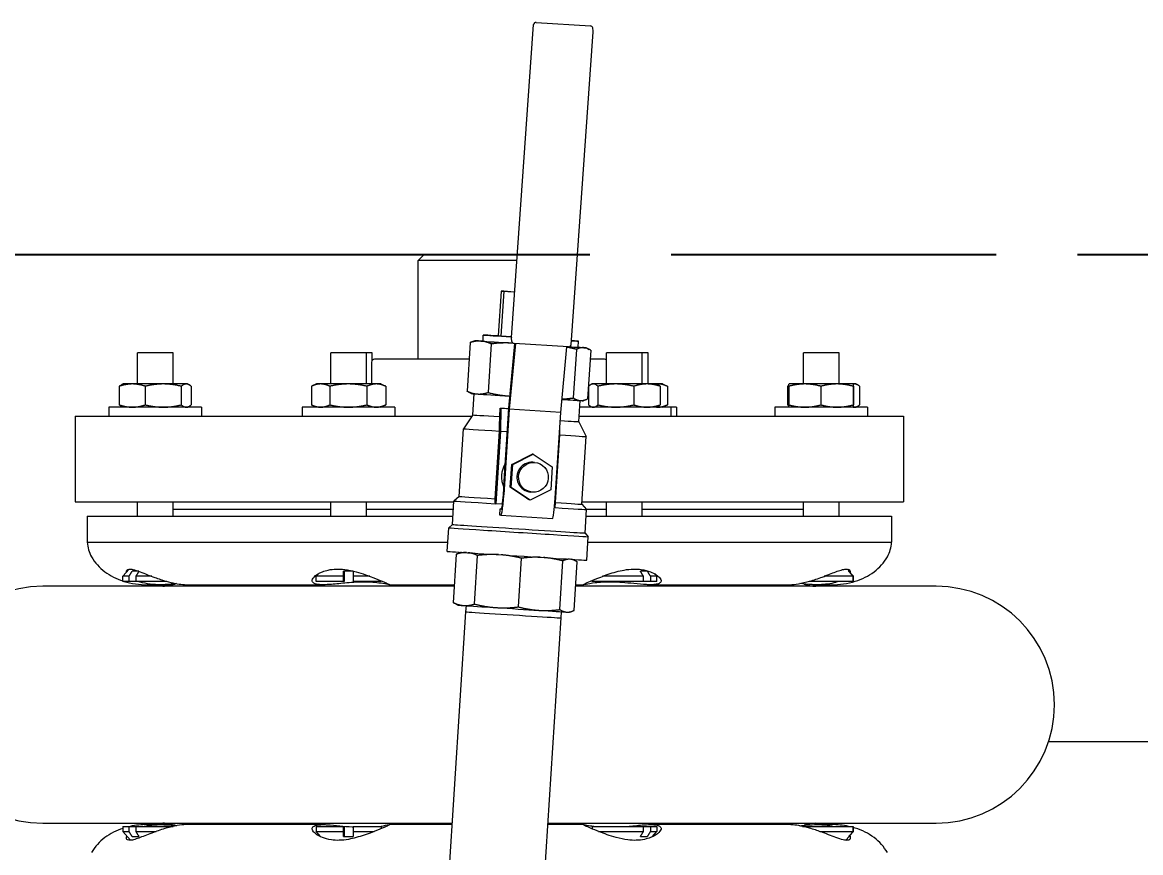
# Model space of a CAD drawing. Header units: inches. Extents: x 19 to 503, y 7 to 322.
# Drawn here: x 92.23 to 102.02, y 145.73 to 153 of the extents above; entities that cross this region are included whole.
import ezdxf

# ---------------------------------------------------------------- set-up
doc = ezdxf.new("R2010")
doc.units = ezdxf.units.IN
doc.header["$LTSCALE"] = 15
doc.header["$MEASUREMENT"] = 0
doc.linetypes.add('DASHED_SPACE', pattern=[0.2067, 0.1654, -0.0413])
for name, color, linetype, lineweight in [('Dimension (ANSI)', 7, 'Continuous', 25), ('Sketch Geometry (ANSI)', 7, 'Continuous', 25), ('Visible (ANSI)', 7, 'Continuous', 50)]:
    doc.layers.add(name, color=color, linetype=linetype, lineweight=lineweight)
doc.styles.add('MEMCOR Medium', font='arial.ttf')
doc.dimstyles.new('Default (ANSI)', dxfattribs={"dimscale": 15, "dimtxt": 0.15, "dimasz": 0.098425, "dimexe": 0.125, "dimexo": 0.0625, "dimgap": 0.031496, "dimtad": 0, "dimtih": 1, "dimtoh": 1, "dimdec": 4, "dimrnd": 1e-08, "dimzin": 3, "dimdsep": 46, "dimlunit": 5, "dimtxsty": 'MEMCOR Medium', "dimcen": 0.09, "dimdle": 0.393701, "dimclrd": 256, "dimclre": 256, "dimclrt": 256, "dimadec": 0, "dimazin": 1, "dimtfac": 0.8, "dimtofl": 0, "dimtmove": 0, "dimatfit": 3, "dimfxl": 1, "dimfrac": 1, "dimtolj": 1, "dimtzin": 4, "dimlwd": -1, "dimlwe": -1, "dimarcsym": 0})

# ---------------------------------------------------------------- blocks, each defined once
blk = doc.blocks.new('*D21')
at = {"layer": 'Defpoints', "color": 0, "transparency": 16777216}
for p in [(31.9058, 150.9654), (95.743, 150.9654), (76.0116, 46.1934)]:
    blk.add_point(p, dxfattribs=at)
at = {"layer": 'Dimension (ANSI)', "transparency": 16777216}
for p, q in [((94.8055, 150.9654), (30.0308, 150.9654)), ((31.9058, 149.489), (31.9058, 114.5285)), ((31.9058, 47.6698), (31.9058, 106.0772)), ((75.0741, 46.1934), (30.0308, 46.1934))]:
    blk.add_line(p, q, dxfattribs=at)
for points in [[(31.6597, 149.489), (32.1518, 149.489), (31.9058, 150.9654)], [(31.6597, 47.6698), (32.1518, 47.6698), (31.9058, 46.1934)]]:
    blk.add_solid(points, dxfattribs=at)
at = {"layer": 'Dimension (ANSI)', "transparency": 16777216, "char_height": 2.25, "attachment_point": 5, "style": 'MEMCOR Medium'}
for s, insert in [('\\A1; 104{\\H0.8x;\\S3#4;} in', (31.9058, 112.6141)), ('\\A1;[2661.2 mm]', (31.9058, 108.3884))]:
    blk.add_mtext(s, dxfattribs=dict(at, insert=insert))

msp = doc.modelspace()

# ---------------------------------------------------------------- linework, layer by layer
at = {"layer": 'Sketch Geometry (ANSI)', "linetype": 'DASHED_SPACE', "ltscale": 1.147418}
msp.add_line((129.214815, 150.965384), (33.160415, 150.965384), dxfattribs=at)
at = {"layer": 'Visible (ANSI)', "linetype": 'Continuous', "lineweight": 18}
for p, q in [((96.510175, 150.240668), (96.704549, 152.980228)), ((96.726709, 152.999588), (97.202741, 152.969139)), ((97.032411, 150.177063), (97.226784, 152.916623)), ((97.226604, 152.92121), (97.222056, 152.951411)), ((95.743048, 150.965384), (95.693048, 150.915384)), ((95.743048, 150.965384), (96.561594, 150.965384)), ((96.558047, 150.915384), (95.693048, 150.915384)), ((95.693048, 150.050385), (95.693048, 150.915384)), ((96.41992, 150.64656), (96.394772, 150.253663)), ((96.443642, 150.644734), (96.418494, 150.251837)), ((96.41992, 150.64656), (96.538436, 150.638977)), ((96.443642, 150.644734), (96.41992, 150.64656)), ((96.538414, 150.63867), (96.443642, 150.644734)), ((96.261839, 150.207804), (96.263608, 150.261912)), ((96.149109, 150.196132), (96.121875, 149.770654)), ((96.188949, 150.21247), (96.163329, 150.202462)), ((96.3332, 150.184146), (96.305966, 149.758669)), ((96.418494, 150.251837), (96.394772, 150.253663)), ((96.51055, 150.245947), (96.418494, 150.251837)), ((96.488618, 149.622605), (96.541136, 150.18771)), ((96.545693, 150.187418), (96.492286, 149.612742)), ((96.514904, 150.20588), (96.510356, 150.236081)), ((97.01025, 150.157703), (96.534218, 150.188152)), ((97.094057, 150.154535), (97.099201, 150.208427)), ((93.549033, 150.105384), (93.236533, 150.105384)), ((93.236533, 149.833385), (93.236533, 150.105384)), ((93.549033, 149.833385), (93.549033, 150.105384)), ((95.241541, 150.105384), (94.929041, 150.105384)), ((94.929041, 149.833385), (94.929041, 150.105384)), ((95.292414, 150.105384), (95.241541, 150.105384)), ((95.241541, 149.833385), (95.241541, 150.105384)), ((95.292414, 150.041173), (95.292414, 150.105384)), ((96.942353, 149.583954), (96.99576, 150.15863)), ((97.079391, 150.136417), (97.052157, 149.71094)), ((97.166947, 150.14987), (97.191469, 150.136466)), ((97.204382, 150.128632), (97.177148, 149.703155)), ((97.656182, 150.105384), (97.343682, 150.105384)), ((97.343682, 149.833385), (97.343682, 150.105384)), ((97.707055, 150.105384), (97.656182, 150.105384)), ((97.656182, 149.833385), (97.656182, 150.105384)), ((97.707055, 149.833385), (97.707055, 150.105384)), ((99.378491, 150.105384), (99.065991, 150.105384)), ((99.065991, 149.833385), (99.065991, 150.105384)), ((99.378491, 149.833385), (99.378491, 150.105384)), ((95.286798, 150.025385), (95.286798, 149.833385)), ((96.13978, 150.050385), (95.311798, 150.050385)), ((97.324298, 150.050385), (97.199374, 150.050385)), ((93.078088, 149.813078), (93.078088, 149.650692)), ((93.111283, 149.833385), (93.100659, 149.828431)), ((93.192003, 149.833385), (93.111283, 149.833385)), ((93.463265, 149.833385), (93.192003, 149.833385)), ((93.305918, 149.813078), (93.305918, 149.650692)), ((93.664045, 149.833385), (93.463265, 149.833385)), ((93.620612, 149.813078), (93.620612, 149.650692)), ((93.674283, 149.833385), (93.664045, 149.833385)), ((93.674283, 149.833385), (93.684908, 149.828431)), ((93.707478, 149.813078), (93.707478, 149.650692)), ((94.760256, 149.813078), (94.760256, 149.650692)), ((94.803791, 149.833385), (94.76186, 149.813832)), ((94.840286, 149.833385), (94.803791, 149.833385)), ((95.082835, 149.833385), (94.840286, 149.833385)), ((94.920317, 149.813078), (94.920317, 149.650692)), ((95.32784, 149.833385), (95.082835, 149.833385)), ((95.245353, 149.813078), (95.245353, 149.650692)), ((95.366791, 149.833385), (95.32784, 149.833385)), ((95.366791, 149.833385), (95.408722, 149.813832)), ((95.410327, 149.813078), (95.410327, 149.650692)), ((97.186706, 149.813078), (97.186706, 149.650692)), ((97.218432, 149.833385), (97.209171, 149.829066)), ((97.227398, 149.833385), (97.218432, 149.833385)), ((97.424704, 149.833385), (97.227398, 149.833385)), ((97.268091, 149.813078), (97.268091, 149.650692)), ((97.697238, 149.833385), (97.424704, 149.833385)), ((97.581318, 149.813078), (97.581318, 149.650692)), ((97.781432, 149.833385), (97.697238, 149.833385)), ((97.793354, 149.833385), (97.781432, 149.833385)), ((97.781432, 149.833385), (97.790693, 149.829066)), ((97.832305, 149.833385), (97.793354, 149.833385)), ((97.813158, 149.813078), (97.813158, 149.650692)), ((97.832305, 149.833385), (97.874236, 149.813832)), ((97.875841, 149.813078), (97.875841, 149.650692)), ((98.928619, 149.813078), (98.928619, 149.650692)), ((98.939333, 149.813078), (98.939333, 149.650692)), ((98.940741, 149.833385), (98.94073, 149.83338)), ((99.079369, 149.833385), (98.940741, 149.833385)), ((99.360858, 149.833385), (99.079369, 149.833385)), ((99.219404, 149.813078), (99.219404, 149.650692)), ((99.50373, 149.833385), (99.360858, 149.833385)), ((99.502312, 149.813078), (99.502312, 149.650692)), ((99.503741, 149.833385), (99.50373, 149.833385)), ((99.514575, 149.833385), (99.503741, 149.833385)), ((99.503741, 149.833385), (99.503752, 149.83338)), ((99.505149, 149.813078), (99.505149, 149.650692)), ((99.524813, 149.833385), (99.514575, 149.833385)), ((99.524813, 149.833385), (99.535438, 149.828431)), ((99.558008, 149.813078), (99.558008, 149.650692)), ((96.15931, 149.749417), (96.134789, 149.762821)), ((96.171904, 149.562631), (96.183754, 149.747767)), ((97.101003, 149.503161), (97.112853, 149.688297)), ((97.137308, 149.686817), (97.162928, 149.696825)), ((93.798783, 149.630385), (92.986783, 149.630385)), ((92.986783, 149.630385), (92.986783, 149.550385)), ((93.111283, 149.630385), (93.100659, 149.635339)), ((93.674283, 149.630385), (93.684908, 149.635339)), ((93.798783, 149.630385), (93.798783, 149.550385)), ((95.491291, 149.630385), (94.679291, 149.630385)), ((94.679291, 149.630385), (94.679291, 149.550385)), ((94.803791, 149.630385), (94.76186, 149.649938)), ((95.366791, 149.630385), (95.408722, 149.649938)), ((95.491291, 149.630385), (95.491291, 149.550385)), ((96.408082, 149.547287), (96.41291, 149.622721)), ((96.41291, 149.622721), (96.419171, 149.622276)), ((96.419171, 149.622276), (96.415465, 149.420468)), ((96.419171, 149.622276), (96.488313, 149.617853)), ((96.492286, 149.612742), (96.444255, 148.862356)), ((96.450866, 149.032812), (96.488618, 149.622605)), ((96.942353, 149.583954), (96.492286, 149.612742)), ((96.894322, 148.833568), (96.942353, 149.583954)), ((97.905932, 149.630385), (97.109146, 149.630385)), ((97.218432, 149.630385), (97.209171, 149.634703)), ((97.781432, 149.630385), (97.790693, 149.634703)), ((97.832305, 149.630385), (97.874236, 149.649938)), ((97.956805, 149.630385), (97.905932, 149.630385)), ((97.905932, 149.630385), (97.905932, 149.550385)), ((97.956805, 149.630385), (97.956805, 149.550385)), ((99.628241, 149.630385), (98.816241, 149.630385)), ((98.816241, 149.630385), (98.816241, 149.550385)), ((98.940741, 149.630385), (98.94073, 149.63039)), ((99.503741, 149.630385), (99.503752, 149.63039)), ((99.524813, 149.630385), (99.535438, 149.635339)), ((99.628241, 149.630385), (99.628241, 149.550385)), ((92.693048, 149.550385), (96.163748, 149.550385)), ((92.693048, 149.550385), (92.693048, 148.800385)), ((96.171904, 149.562631), (96.091271, 149.441555)), ((97.101003, 149.503161), (97.165541, 149.372793)), ((97.104025, 149.550385), (99.943048, 149.550385)), ((99.943048, 149.550385), (99.943048, 148.800385)), ((96.053346, 148.849057), (96.091271, 149.441555)), ((96.36882, 148.828591), (96.406745, 149.421088)), ((96.415465, 149.420468), (96.374753, 148.784419)), ((96.415465, 149.420468), (96.475434, 149.416633)), ((96.89233, 148.751313), (96.933042, 149.387362)), ((96.929782, 149.387571), (96.933042, 149.387362)), ((96.933042, 149.387362), (96.934359, 149.459068)), ((97.127617, 148.780295), (97.165541, 149.372793)), ((96.513494, 149.12944), (96.693014, 149.218621)), ((96.522054, 149.128831), (96.701574, 149.218013)), ((96.701574, 149.218013), (96.693014, 149.218621)), ((96.701574, 149.218013), (96.868259, 149.106687)), ((96.50066, 148.928932), (96.513494, 149.12944)), ((96.50922, 148.928324), (96.522054, 149.128831)), ((96.522054, 149.128831), (96.513494, 149.12944)), ((96.712972, 149.146612), (96.697992, 149.147677)), ((96.868259, 149.106687), (96.855425, 148.906179)), ((96.439975, 148.86266), (96.450866, 149.032812)), ((96.50922, 148.928324), (96.50066, 148.928932)), ((96.616875, 148.851314), (96.50066, 148.928932)), ((96.675906, 148.816998), (96.50922, 148.928324)), ((96.855425, 148.906179), (96.675906, 148.816998)), ((92.693048, 148.800385), (96.006501, 148.800385)), ((93.236533, 148.675384), (93.236533, 148.800385)), ((93.549033, 148.675384), (93.549033, 148.800385)), ((94.929041, 148.675384), (94.929041, 148.800385)), ((95.241541, 148.675384), (95.241541, 148.800385)), ((95.993834, 148.602492), (96.007007, 148.808293)), ((96.053346, 148.849057), (96.007007, 148.808294)), ((96.675906, 148.816998), (96.667141, 148.817621)), ((96.694468, 148.886269), (96.679488, 148.887334)), ((97.128902, 148.800385), (99.943048, 148.800385)), ((97.343682, 148.675384), (97.343682, 148.800385)), ((97.656182, 148.675384), (97.656182, 148.800385)), ((99.065991, 148.675384), (99.065991, 148.800385)), ((99.378491, 148.675384), (99.378491, 148.800385)), ((93.549033, 148.736206), (94.929041, 148.736206)), ((95.241541, 148.736206), (96.002393, 148.736206)), ((96.374753, 148.784419), (96.369916, 148.784763)), ((96.432287, 148.780739), (96.374753, 148.784419)), ((96.408228, 148.685147), (96.411698, 148.739358)), ((96.411698, 148.739358), (96.422141, 148.738615)), ((96.422491, 148.738667), (96.411698, 148.739358)), ((96.89233, 148.751313), (96.887497, 148.751622)), ((97.127617, 148.780295), (97.16838, 148.733956)), ((97.155207, 148.528155), (97.16838, 148.733956)), ((97.166402, 148.736206), (97.343682, 148.736206)), ((97.656182, 148.736206), (99.065991, 148.736206)), ((92.798048, 148.675384), (95.9985, 148.675384)), ((92.798048, 148.675384), (92.798048, 148.447187)), ((95.993834, 148.602493), (95.961316, 148.573886)), ((96.418671, 148.684405), (96.408228, 148.685147)), ((96.418679, 148.684404), (96.868746, 148.655616)), ((97.164631, 148.675384), (99.838048, 148.675384)), ((99.838048, 148.675384), (99.838048, 148.447187)), ((95.948143, 148.368085), (95.961315, 148.573886)), ((97.155207, 148.528155), (97.183814, 148.495637)), ((92.798048, 148.447187), (95.953206, 148.447187)), ((97.170641, 148.289835), (97.183814, 148.495636)), ((97.180713, 148.447187), (99.838048, 148.447187)), ((96.003318, 147.918445), (96.030552, 148.343922)), ((96.069941, 148.360084), (96.044773, 148.350252)), ((96.187409, 147.90646), (96.214643, 148.331937)), ((96.572745, 147.881725), (96.599979, 148.307203)), ((93.163995, 148.212939), (93.108783, 148.149425)), ((96.9336, 147.85873), (96.960834, 148.284208)), ((97.048816, 148.297428), (97.072912, 148.284256)), ((97.058592, 147.850946), (97.085826, 148.276423)), ((99.451138, 148.212814), (99.468028, 148.193384)), ((93.163009, 148.149425), (93.108783, 148.149425)), ((93.108783, 148.105384), (93.108783, 148.149425)), ((93.163009, 148.105384), (93.163009, 148.149425)), ((93.247888, 148.193384), (93.190616, 148.193384)), ((93.221886, 148.149425), (93.221886, 148.105384)), ((93.361617, 148.149425), (93.221886, 148.149425)), ((94.820762, 148.171823), (94.801291, 148.149425)), ((95.040842, 148.149425), (94.801291, 148.149425)), ((94.801291, 148.105384), (94.801291, 148.149425)), ((95.040842, 148.105384), (95.040842, 148.149425)), ((95.125177, 148.193384), (95.04118, 148.193384)), ((95.045744, 148.149425), (95.045744, 148.105384)), ((95.124839, 148.149425), (95.124839, 148.105384)), ((95.272102, 148.149425), (95.124839, 148.149425)), ((95.369291, 148.105384), (95.369291, 148.110784)), ((97.215932, 148.105384), (97.215932, 148.112003)), ((97.666845, 148.149425), (97.309121, 148.149425)), ((97.699629, 148.193384), (97.639716, 148.193384)), ((97.666845, 148.105384), (97.666845, 148.149425)), ((97.726758, 148.149425), (97.726758, 148.105384)), ((97.783932, 148.149425), (97.726758, 148.149425)), ((97.765959, 148.170101), (97.783932, 148.149425)), ((97.783932, 148.105384), (97.783932, 148.149425)), ((99.502741, 148.149425), (99.248247, 148.149425)), ((99.468028, 148.193384), (99.464037, 148.193384)), ((99.502741, 148.105384), (99.502741, 148.149425)), ((99.503474, 148.149425), (99.503474, 148.105384)), ((96.012508, 148.062017), (92.408048, 148.062017)), ((93.163009, 148.105384), (93.108783, 148.105384)), ((93.221886, 148.105384), (93.163009, 148.105384)), ((93.492977, 148.105384), (93.221886, 148.105384)), ((93.322848, 148.075384), (93.43825, 148.075384)), ((93.43825, 148.075384), (93.453059, 148.075384)), ((93.674514, 148.075384), (94.863954, 148.075384)), ((95.040842, 148.105384), (94.801291, 148.105384)), ((95.045744, 148.105384), (95.040842, 148.105384)), ((95.369291, 148.105384), (95.124839, 148.105384)), ((95.444516, 148.075384), (96.013364, 148.075384)), ((100.228048, 148.062017), (97.072102, 148.062017)), ((97.072958, 148.075384), (97.141446, 148.075384)), ((97.666845, 148.105384), (97.215932, 148.105384)), ((97.726758, 148.105384), (97.666845, 148.105384)), ((97.726221, 148.075384), (98.936604, 148.075384)), ((97.783932, 148.105384), (97.726758, 148.105384)), ((99.502741, 148.105384), (99.116478, 148.105384)), ((99.183038, 148.075384), (99.313248, 148.075384)), ((99.503474, 148.105384), (99.502741, 148.105384)), ((96.040754, 147.897208), (96.016232, 147.910612)), ((96.1085, 147.838651), (95.923205, 144.943788)), ((96.11363, 147.892399), (96.1085, 147.838651)), ((96.945857, 147.83913), (96.944093, 147.785166)), ((97.018751, 147.834608), (97.044371, 147.844616)), ((96.944093, 147.785166), (96.758798, 144.890303)), ((102.438032, 146.700384), (101.212417, 146.700384)), ((92.408048, 145.988752), (95.990091, 145.988752)), ((93.108783, 145.959524), (93.163009, 145.959524)), ((93.108783, 145.959524), (93.108783, 145.915484)), ((93.163009, 145.959524), (93.221886, 145.959524)), ((93.163009, 145.915484), (93.163009, 145.959524)), ((93.221886, 145.959524), (93.221886, 145.915484)), ((93.221886, 145.959524), (93.550006, 145.959524)), ((93.43825, 145.975384), (93.322848, 145.975384)), ((93.453059, 145.975384), (93.43825, 145.975384)), ((94.863954, 145.975384), (93.674514, 145.975384)), ((94.801291, 145.959524), (95.040842, 145.959524)), ((94.801291, 145.959524), (94.801291, 145.915484)), ((95.040842, 145.959524), (95.045744, 145.959524)), ((95.040842, 145.915484), (95.040842, 145.959524)), ((95.045744, 145.959524), (95.045744, 145.915484)), ((95.124839, 145.959524), (95.124839, 145.915484)), ((95.124839, 145.959524), (95.369291, 145.959524)), ((95.369291, 145.959524), (95.369291, 145.939984)), ((95.989235, 145.975384), (95.444516, 145.975384)), ((97.141446, 145.975384), (96.828252, 145.975384)), ((96.829108, 145.988752), (100.228048, 145.988752)), ((97.215932, 145.959524), (97.666845, 145.959524)), ((97.215932, 145.959524), (97.215932, 145.938766)), ((97.666845, 145.915484), (97.666845, 145.959524)), ((97.666845, 145.959524), (97.726758, 145.959524)), ((98.936604, 145.975384), (97.726221, 145.975384)), ((97.726758, 145.959524), (97.726758, 145.915484)), ((97.726758, 145.959524), (97.783932, 145.959524)), ((97.783932, 145.959524), (97.783932, 145.915484)), ((99.059632, 145.959524), (99.502741, 145.959524)), ((99.313248, 145.975384), (99.183038, 145.975384)), ((99.502741, 145.915484), (99.502741, 145.959524)), ((99.502741, 145.959524), (99.503474, 145.959524)), ((99.503474, 145.959524), (99.503474, 145.915484)), ((93.108783, 145.915484), (93.163009, 145.915484)), ((93.17614, 145.837999), (93.108783, 145.915484)), ((93.190616, 145.871524), (93.249492, 145.871524)), ((93.221886, 145.915484), (93.399644, 145.915484)), ((94.801291, 145.915484), (95.040842, 145.915484)), ((94.842969, 145.867539), (94.801291, 145.915484)), ((95.04118, 145.871524), (95.125177, 145.871524)), ((95.124839, 145.915484), (95.308787, 145.915484)), ((97.272739, 145.915484), (97.666845, 145.915484)), ((97.639716, 145.871524), (97.699629, 145.871524)), ((97.726758, 145.915484), (97.783932, 145.915484)), ((97.743568, 145.86905), (97.783932, 145.915484)), ((99.209985, 145.915484), (99.502741, 145.915484)), ((99.438768, 145.837865), (99.468028, 145.871524)), ((99.464037, 145.871524), (99.468028, 145.871524))]:
    msp.add_line(p, q, dxfattribs=at)
for centre, radius, start, end in [((96.725376, 152.978751), 0.02088, 86.3401299, 175.9416318), ((97.201408, 152.948302), 0.02088, 8.5640902, 86.3401299), ((97.205956, 152.918101), 0.02088, 355.9416318, 8.5640902), ((96.531003, 150.23919), 0.02088, 175.9416318, 188.5640902), ((96.535551, 150.208989), 0.02088, 188.5640902, 266.3401299), ((97.011583, 150.178541), 0.02088, 266.3401299, 355.9416318), ((95.311798, 150.025385), 0.025, 90, 180), ((97.324298, 150.025385), 0.025, 39.1630349, 90), ((93.086561, 148.462384), 0.288913, 183.0153263, 209.3417204), ((99.549535, 148.462384), 0.288913, 330.6582796, 356.9846737), ((93.200181, 148.526254), 0.419254, 209.3417204, 233.6149039), ((99.435915, 148.526254), 0.419254, 306.3850961, 330.6582796), ((93.274373, 148.626939), 0.544322, 233.6149039, 252.289212), ((99.361724, 148.626939), 0.544322, 286.9731481, 306.3850961), ((92.408048, 147.025384), 1.036632, 90, 270), ((93.322848, 148.785762), 0.710378, 253.2893255, 270), ((93.434424, 148.480071), 0.418848, 273.528454, 289.10183), ((99.201673, 148.480071), 0.418848, 252.011788, 266.471546), ((99.313248, 148.785762), 0.710378, 270, 286.9731481), ((100.228048, 147.025384), 1.036632, 270, 90), ((93.322848, 145.265007), 0.710378, 90, 102.1300403), ((93.434424, 145.570698), 0.418848, 70.89817, 86.471546), ((99.201673, 145.570698), 0.418848, 93.528454, 107.988212), ((99.313248, 145.265007), 0.710378, 77.8699597, 90), ((93.200181, 145.524515), 0.419254, 126.3850961, 150.6582796), ((93.274373, 145.42383), 0.544322, 107.710788, 126.3850961), ((99.313248, 145.265007), 0.710378, 73.0268519, 74.4677179), ((99.361724, 145.42383), 0.544322, 53.6149039, 73.0268519), ((99.435915, 145.524515), 0.419254, 29.3417204, 53.6149039)]:
    msp.add_arc(centre, radius, start, end, dxfattribs=at)
for centre, major_axis, ratio, start_param, end_param in [((96.681405, 150.235169), (-0.417797, 0.026742), 0.00055745, 5.46847674, 7.43271235), ((96.677948, 150.18117), (-0.488999, 0.0313), 0.00055745, 5.96955832, 6.75495648), ((96.677948, 150.18117), (-0.488999, 0.0313), 0.00055745, 5.73017881, 5.96955832), ((96.677948, 150.18117), (0.488999, -0.0313), 0.00055745, 3.6133633, 4.39547489), ((96.681405, 150.235169), (0.417797, -0.026742), 0.00055745, 5.72112586, 6.84523705), ((96.677948, 150.18117), (0.488999, -0.0313), 0.00055745, 5.48502107, 5.96955832), ((96.677948, 150.18117), (-0.488999, 0.0313), 0.00055745, 3.6133633, 3.69459865), ((96.677948, 150.18117), (0.488999, -0.0313), 0.00055745, 5.96955832, 6.75495648), ((96.648309, 149.718117), (-0.488999, 0.0313), 0.00055745, 0.00119546, 0.47177118), ((96.648309, 149.718117), (-0.488999, 0.0313), 0.00055745, 0.47177118, 1.25716934), ((96.648309, 149.718117), (-0.488999, 0.0313), 0.00055745, 1.25716934, 1.2591701), ((96.648309, 149.718117), (0.488999, -0.0313), 0.00055745, 5.38508355, 5.96955832), ((96.648309, 149.718117), (0.488999, -0.0313), 0.00055745, 5.96955832, 6.28198985), ((96.641282, 149.60833), (0.464549, -0.029735), 0.00055745, 4.19850054, 4.37688356), ((96.636453, 149.532896), (-0.464549, 0.029735), 0.00055745, 0.00000188, 1.05690922), ((96.636453, 149.532896), (0.464549, -0.029735), 0.00055745, 5.4183861, 6.28318531), ((96.628406, 149.407174), (-0.537135, 0.034381), 0.00055745, 6.28286346, 7.42863064), ((96.628406, 149.407174), (0.537135, -0.034381), 0.00055745, 5.31546817, 6.28350715), ((96.649698, 149.02028), (-0.016037, -0.225631), 0.99687528, 4.23196082, 5.2069314), ((96.68874, 149.017505), (-0.009252, -0.130172), 0.99687528, 3.14159265, 6.28318531), ((96.587694, 148.771125), (-0.580687, 0.037169), 0.00055745, 6.28262786, 7.46958367), ((96.590481, 148.814676), (-0.537135, 0.034381), 0.00055745, 0.0000019, 1.14544644), ((96.430126, 148.86336), (-0.011447, -0.178956), 0.07898971, 6.28262611, 7.85342244), ((96.430126, 148.86336), (-0.007979, -0.124745), 0.07898971, 6.28262611, 7.85342244), ((96.602746, 148.852319), (-0.297847, 0.198636), 0.01957533, 4.50753952, 4.67799147), ((96.880193, 148.834572), (-0.011447, -0.178956), 0.07898971, 0, 1.57023713), ((96.590481, 148.814676), (0.537135, -0.034381), 0.00055745, 5.31547484, 6.28318531), ((96.587694, 148.771125), (0.580687, -0.037169), 0.00055745, 5.26469015, 6.28374276), ((96.574521, 148.565324), (-0.580687, 0.037169), 0.00055745, 0.00000192, 3.14159457), ((96.572565, 148.534761), (-0.611249, 0.039125), 0.00055745, 6.28262786, 9.42533541), ((96.559392, 148.32896), (-0.611249, 0.039125), 0.00055745, 0.00000191, 3.14159456), ((96.529753, 147.865908), (-0.488999, 0.0313), 0.00055745, 0.00119545, 0.47177118), ((96.529753, 147.865908), (-0.488999, 0.0313), 0.00055745, 0.47177118, 1.25716934), ((96.526296, 147.811908), (0.417797, -0.026742), 0.00055745, 3.14157523, 6.28320273), ((96.529753, 147.865908), (-0.488999, 0.0313), 0.00055745, 1.25716944, 2.04256764), ((96.529753, 147.865908), (0.488999, -0.0313), 0.00055745, 5.18416016, 5.96955832), ((96.529753, 147.865908), (0.488999, -0.0313), 0.00055745, 5.96955832, 6.28198985)]:
    msp.add_ellipse(centre, major_axis=major_axis, ratio=ratio, start_param=start_param, end_param=end_param, dxfattribs=at)
msp.add_ellipse((96.70372, 149.01644), major_axis=(0.009252, 0.130172), ratio=0.99687528, dxfattribs=at)
for points, weights in [([(96.242357, 150.208927), (96.198155, 150.211804), (96.149109, 150.196132)], [1, 1.0562990584, 1.07162109099]), ([(96.149109, 150.196132), (96.156349, 150.199735), (96.163329, 150.202462)], [1.07162109099, 1.06829050345, 1.06302371965]), ([(96.3332, 150.184146), (96.286559, 150.206049), (96.242357, 150.208927)], [1.07162109099, 1.0562990584, 1]), ([(96.525545, 150.190663), (96.433745, 150.196408), (96.3332, 150.184146)], [1.00087659266, 1.05641868253, 1.07162109099]), ([(97.079391, 150.136417), (97.036367, 150.147925), (96.995439, 150.155179)], [1.07162109099, 1.06444578762, 1.04828403338]), ([(97.143089, 150.151312), (97.113078, 150.153181), (97.079391, 150.136417)], [1, 1.0562990584, 1.07162109099]), ([(97.204382, 150.128632), (97.173101, 150.149443), (97.143089, 150.151312)], [1.07162109099, 1.0562990584, 1]), ([(93.192003, 149.833385), (93.139135, 149.833385), (93.078088, 149.813078)], [1, 1.0379548493, 1]), ([(93.078088, 149.813078), (93.089976, 149.823449), (93.100659, 149.828431)], [1, 1.01903065952, 1.01897727532]), ([(93.305918, 149.813078), (93.244871, 149.833385), (93.192003, 149.833385)], [1, 1.0379548493, 1]), ([(93.463265, 149.833385), (93.39024, 149.833385), (93.305918, 149.813078)], [1, 1.0379548493, 1]), ([(93.620612, 149.813078), (93.53629, 149.833385), (93.463265, 149.833385)], [1, 1.0379548493, 1]), ([(93.664045, 149.833385), (93.643888, 149.833385), (93.620612, 149.813078)], [1, 1.0379548493, 1]), ([(93.707478, 149.813078), (93.684202, 149.833385), (93.664045, 149.833385)], [1, 1.0379548493, 1]), ([(94.840286, 149.833385), (94.803144, 149.833385), (94.760256, 149.813078)], [1, 1.0379548493, 1]), ([(94.920317, 149.813078), (94.877429, 149.833385), (94.840286, 149.833385)], [1, 1.0379548493, 1]), ([(95.082835, 149.833385), (95.00741, 149.833385), (94.920317, 149.813078)], [1, 1.0379548493, 1]), ([(95.245353, 149.813078), (95.15826, 149.833385), (95.082835, 149.833385)], [1, 1.0379548493, 1]), ([(95.32784, 149.833385), (95.289558, 149.833385), (95.245353, 149.813078)], [1, 1.0379548493, 1]), ([(95.410327, 149.813078), (95.366123, 149.833385), (95.32784, 149.833385)], [1, 1.0379548493, 1]), ([(95.408722, 149.813832), (95.409523, 149.813459), (95.410327, 149.813078)], [1.00134783282, 1.00068632708, 1]), ([(96.134789, 149.762821), (96.128401, 149.766313), (96.121875, 149.770654)], [1.06333022529, 1.06838794082, 1.07162109099]), ([(96.121875, 149.770654), (96.168516, 149.748752), (96.212718, 149.745874)], [1.07162109099, 1.0562990584, 1]), ([(97.227398, 149.833385), (97.208513, 149.833385), (97.186706, 149.813078)], [1, 1.0379548493, 1]), ([(97.268091, 149.813078), (97.246284, 149.833385), (97.227398, 149.833385)], [1, 1.0379548493, 1]), ([(97.424704, 149.833385), (97.35202, 149.833385), (97.268091, 149.813078)], [1, 1.0379548493, 1]), ([(97.581318, 149.813078), (97.497389, 149.833385), (97.424704, 149.833385)], [1, 1.0379548493, 1]), ([(97.697238, 149.833385), (97.643439, 149.833385), (97.581318, 149.813078)], [1, 1.0379548493, 1]), ([(97.813158, 149.813078), (97.751037, 149.833385), (97.697238, 149.833385)], [1, 1.0379548493, 1]), ([(97.793354, 149.833385), (97.787823, 149.833385), (97.782277, 149.832991)], [1, 1.00531032451, 1.00913469679]), ([(97.790693, 149.829066), (97.8013, 149.82412), (97.813158, 149.813078)], [1.01888705873, 1.02028697131, 1]), ([(97.875841, 149.813078), (97.831636, 149.833385), (97.793354, 149.833385)], [1, 1.0379548493, 1]), ([(97.874236, 149.813832), (97.875036, 149.813459), (97.875841, 149.813078)], [1.00134783282, 1.00068632708, 1]), ([(98.928619, 149.813078), (98.93432, 149.818052), (98.939695, 149.821758)], [1, 1.0090383393, 1.01377200719]), ([(98.939469, 149.816555), (98.934107, 149.814903), (98.928619, 149.813078)], [1.00602302446, 1.00329810217, 1]), ([(98.939333, 149.813078), (98.940082, 149.833077), (98.94073, 149.83338)], [1, 1.03735902917, 1.00117293374]), ([(99.079369, 149.833385), (99.014378, 149.833385), (98.939333, 149.813078)], [1, 1.0379548493, 1]), ([(99.219404, 149.813078), (99.14436, 149.833385), (99.079369, 149.833385)], [1, 1.0379548493, 1]), ([(99.360858, 149.833385), (99.295209, 149.833385), (99.219404, 149.813078)], [1, 1.0379548493, 1]), ([(99.502312, 149.813078), (99.426507, 149.833385), (99.360858, 149.833385)], [1, 1.0379548493, 1]), ([(99.50373, 149.833385), (99.503072, 149.833385), (99.502312, 149.813078)], [1, 1.0379548493, 1]), ([(99.505149, 149.813078), (99.504389, 149.833385), (99.50373, 149.833385)], [1, 1.0379548493, 1]), ([(99.514575, 149.833385), (99.50935, 149.833385), (99.504073, 149.832112)], [1, 1.00957055719, 1.01431456038]), ([(99.558008, 149.813078), (99.534732, 149.833385), (99.514575, 149.833385)], [1, 1.0379548493, 1]), ([(96.212718, 149.745874), (96.25692, 149.742996), (96.305966, 149.758669)], [1, 1.0562990584, 1.07162109099]), ([(96.305966, 149.758669), (96.404909, 149.733453), (96.497431, 149.727514)], [1.07162109099, 1.0562990584, 1]), ([(96.497431, 149.727514), (96.497896, 149.727484), (96.498362, 149.727455)], [1, 1.00026821372, 1.0005354974]), ([(96.953365, 149.702449), (97.001081, 149.704051), (97.052157, 149.71094)], [1.04302723394, 1.06332733137, 1.07162109099]), ([(97.052157, 149.71094), (97.083438, 149.690129), (97.11345, 149.68826)], [1.07162109099, 1.0562990584, 1]), ([(97.11345, 149.68826), (97.143461, 149.686391), (97.177148, 149.703155)], [1, 1.0562990584, 1.07162109099]), ([(93.078088, 149.650692), (93.139135, 149.630385), (93.192003, 149.630385)], [1, 1.0379548493, 1]), ([(93.100659, 149.635339), (93.089976, 149.640321), (93.078088, 149.650692)], [1.01897727532, 1.01903065952, 1]), ([(93.192003, 149.630385), (93.244871, 149.630385), (93.305918, 149.650692)], [1, 1.0379548493, 1]), ([(93.305918, 149.650692), (93.39024, 149.630385), (93.463265, 149.630385)], [1, 1.0379548493, 1]), ([(93.463265, 149.630385), (93.53629, 149.630385), (93.620612, 149.650692)], [1, 1.0379548493, 1]), ([(93.620612, 149.650692), (93.643888, 149.630385), (93.664045, 149.630385)], [1, 1.0379548493, 1]), ([(93.664045, 149.630385), (93.684202, 149.630385), (93.707478, 149.650692)], [1, 1.0379548493, 1]), ([(94.760256, 149.650692), (94.803144, 149.630385), (94.840286, 149.630385)], [1, 1.0379548493, 1]), ([(94.840286, 149.630385), (94.877429, 149.630385), (94.920317, 149.650692)], [1, 1.0379548493, 1]), ([(94.920317, 149.650692), (95.00741, 149.630385), (95.082835, 149.630385)], [1, 1.0379548493, 1]), ([(95.082835, 149.630385), (95.15826, 149.630385), (95.245353, 149.650692)], [1, 1.0379548493, 1]), ([(95.245353, 149.650692), (95.289558, 149.630385), (95.32784, 149.630385)], [1, 1.0379548493, 1]), ([(95.32784, 149.630385), (95.366123, 149.630385), (95.410327, 149.650692)], [1, 1.0379548493, 1]), ([(95.410327, 149.650692), (95.409523, 149.650311), (95.408722, 149.649938)], [1, 1.00068632708, 1.00134783282]), ([(97.186706, 149.650692), (97.208513, 149.630385), (97.227398, 149.630385)], [1, 1.0379548493, 1]), ([(97.227398, 149.630385), (97.246284, 149.630385), (97.268091, 149.650692)], [1, 1.0379548493, 1]), ([(97.268091, 149.650692), (97.35202, 149.630385), (97.424704, 149.630385)], [1, 1.0379548493, 1]), ([(97.424704, 149.630385), (97.497389, 149.630385), (97.581318, 149.650692)], [1, 1.0379548493, 1]), ([(97.581318, 149.650692), (97.643439, 149.630385), (97.697238, 149.630385)], [1, 1.0379548493, 1]), ([(97.697238, 149.630385), (97.751037, 149.630385), (97.813158, 149.650692)], [1, 1.0379548493, 1]), ([(97.782277, 149.630779), (97.787823, 149.630385), (97.793354, 149.630385)], [1.00913469679, 1.00531032451, 1]), ([(97.813158, 149.650692), (97.8013, 149.63965), (97.790693, 149.634703)], [1, 1.02028697131, 1.01888705873]), ([(97.793354, 149.630385), (97.831636, 149.630385), (97.875841, 149.650692)], [1, 1.0379548493, 1]), ([(97.875841, 149.650692), (97.875036, 149.650311), (97.874236, 149.649938)], [1, 1.00068632708, 1.00134783282]), ([(98.939695, 149.642012), (98.93432, 149.645717), (98.928619, 149.650692)], [1.01377200719, 1.0090383393, 1]), ([(98.928619, 149.650692), (98.934107, 149.648866), (98.939469, 149.647214)], [1, 1.00329810217, 1.00602302446]), ([(98.94073, 149.63039), (98.940082, 149.630692), (98.939333, 149.650692)], [1.00117293374, 1.03735902917, 1]), ([(98.939333, 149.650692), (99.014378, 149.630385), (99.079369, 149.630385)], [1, 1.0379548493, 1]), ([(99.079369, 149.630385), (99.14436, 149.630385), (99.219404, 149.650692)], [1, 1.0379548493, 1]), ([(99.219404, 149.650692), (99.295209, 149.630385), (99.360858, 149.630385)], [1, 1.0379548493, 1]), ([(99.360858, 149.630385), (99.426507, 149.630385), (99.502312, 149.650692)], [1, 1.0379548493, 1]), ([(99.502312, 149.650692), (99.503072, 149.630385), (99.50373, 149.630385)], [1, 1.0379548493, 1]), ([(99.50373, 149.630385), (99.504389, 149.630385), (99.505149, 149.650692)], [1, 1.0379548493, 1]), ([(99.504073, 149.631658), (99.50935, 149.630385), (99.514575, 149.630385)], [1.01431456038, 1.00957055719, 1]), ([(99.514575, 149.630385), (99.534732, 149.630385), (99.558008, 149.650692)], [1, 1.0379548493, 1]), ([(96.406745, 149.421088), (96.40757, 149.49045), (96.408082, 149.547287)], [1, 1.00361912604, 1]), ([(96.369916, 148.784763), (96.369362, 148.807764), (96.36882, 148.828591)], [1, 1.0009720909, 1.00000480453]), ([(96.116616, 148.357066), (96.075763, 148.358369), (96.030552, 148.343922)], [1.00740285496, 1.04990218399, 1.05740736242]), ([(96.030552, 148.343922), (96.037793, 148.347526), (96.044773, 148.350252)], [1.05740736242, 1.05564784052, 1.05196494896]), ([(96.214643, 148.331937), (96.171533, 148.352181), (96.130742, 148.356153)], [1.05740736242, 1.04988205508, 1.00717463654]), ([(96.396877, 148.339033), (96.309858, 148.343548), (96.214643, 148.331937)], [1.00577148807, 1.04975925876, 1.05740736242]), ([(96.599979, 148.307203), (96.506985, 148.330902), (96.420067, 148.337545)], [1.05740736242, 1.04975615875, 1.00573582291]), ([(96.770521, 148.315125), (96.689116, 148.319225), (96.599979, 148.307203)], [1.00586984705, 1.0497678135, 1.05740736242]), ([(96.960834, 148.284208), (96.874011, 148.307431), (96.792798, 148.313704)], [1.05740736242, 1.04977281292, 1.00592728635]), ([(97.0194, 148.299291), (96.99175, 148.299593), (96.960834, 148.284208)], [1.00777303754, 1.04993492905, 1.05740736242]), ([(97.085826, 148.276423), (97.057224, 148.295451), (97.02986, 148.298628)], [1.05740736242, 1.04996260189, 1.00808484011]), ([(93.163009, 148.149425), (93.177808, 148.173031), (93.190616, 148.193384)], [1, 1.00267954782, 1]), ([(93.249194, 148.19291), (93.236513, 148.172758), (93.221886, 148.149425)], [1.00006147459, 1.00264844961, 1]), ([(95.040842, 148.149425), (95.041023, 148.173031), (95.04118, 148.193384)], [1, 1.00267954782, 1]), ([(95.045406, 148.193384), (95.045563, 148.173031), (95.045744, 148.149425)], [1, 1.00267954782, 1]), ([(95.125177, 148.193384), (95.12502, 148.173031), (95.124839, 148.149425)], [1, 1.00267954782, 1]), ([(97.666845, 148.149425), (97.652302, 148.173031), (97.639716, 148.193384)], [1, 1.00267954782, 1]), ([(97.699629, 148.193384), (97.712215, 148.173031), (97.726758, 148.149425)], [1, 1.00267954782, 1]), ([(99.502741, 148.149425), (99.481993, 148.173031), (99.464037, 148.193384)], [1, 1.00267954782, 1]), ([(99.46477, 148.193384), (99.482726, 148.173031), (99.503474, 148.149425)], [1, 1.00267954782, 1]), ([(96.016232, 147.910612), (96.009844, 147.914103), (96.003318, 147.918445)], [1.05217908942, 1.05569938826, 1.05740736242]), ([(96.003318, 147.918445), (96.049959, 147.896543), (96.094161, 147.893665)], [1.05740736242, 1.04927042368, 1]), ([(96.094161, 147.893665), (96.138363, 147.890787), (96.187409, 147.90646)], [1, 1.04927042368, 1.05740736242]), ([(96.187409, 147.90646), (96.286352, 147.881244), (96.378874, 147.875305)], [1.05740736242, 1.04927042368, 1]), ([(96.378874, 147.875305), (96.471397, 147.869366), (96.572745, 147.881725)], [1, 1.04927042368, 1.05740736242]), ([(96.572745, 147.881725), (96.665325, 147.856962), (96.75197, 147.85144)], [1.05740736242, 1.04927042368, 1]), ([(96.75197, 147.85144), (96.838614, 147.845919), (96.9336, 147.85873)], [1, 1.04927042368, 1.05740736242]), ([(96.9336, 147.85873), (96.964882, 147.83792), (96.994893, 147.836051)], [1.05740736242, 1.04927042368, 1]), ([(96.994893, 147.836051), (97.024905, 147.834181), (97.058592, 147.850946)], [1, 1.04927042368, 1.05740736242]), ([(93.190616, 145.871524), (93.177808, 145.891877), (93.163009, 145.915484)], [1, 1.00267954782, 1]), ([(93.221886, 145.915484), (93.236685, 145.891877), (93.249492, 145.871524)], [1, 1.00267954782, 1]), ([(95.04118, 145.871524), (95.041023, 145.891877), (95.040842, 145.915484)], [1, 1.00267954782, 1]), ([(95.045744, 145.915484), (95.045563, 145.891877), (95.045406, 145.871524)], [1, 1.00267954782, 1]), ([(95.124839, 145.915484), (95.12502, 145.891877), (95.125177, 145.871524)], [1, 1.00267954782, 1]), ([(97.639716, 145.871524), (97.652302, 145.891877), (97.666845, 145.915484)], [1, 1.00267954782, 1]), ([(97.726758, 145.915484), (97.712215, 145.891877), (97.699629, 145.871524)], [1, 1.00267954782, 1]), ([(99.464037, 145.871524), (99.481993, 145.891877), (99.502741, 145.915484)], [1, 1.00267954782, 1]), ([(99.503474, 145.915484), (99.482726, 145.891877), (99.46477, 145.871524)], [1, 1.00267954782, 1])]:
    msp.add_rational_spline(points, weights, degree=2, dxfattribs=at)
for points, knots in [([(93.139868, 148.188734), (93.138986, 148.194881), (93.140223, 148.200248), (93.147448, 148.209164), (93.154195, 148.212169), (93.172638, 148.213619), (93.183811, 148.212339), (93.214943, 148.205105), (93.236306, 148.197779), (93.26051, 148.188734)], [-0.853530108, -0.853530108, -0.853530108, -0.853530108, -0.673931626, -0.673931626, -0.462453658, -0.462453658, -0.264803427, -0.264803427, -0.000211713, -0.000211713, -0.000211713, -0.000211713]), ([(94.855905, 148.188734), (94.87138, 148.194881), (94.888574, 148.200248), (94.929134, 148.209164), (94.952872, 148.212169), (95.001689, 148.213619), (95.026132, 148.212339), (95.084747, 148.205105), (95.118837, 148.197779), (95.152354, 148.188734)], [-0.853530108, -0.853530108, -0.853530108, -0.853530108, -0.673931626, -0.673931626, -0.462453658, -0.462453658, -0.264803427, -0.264803427, -0.000211713, -0.000211713, -0.000211713, -0.000211713]), ([(97.428445, 148.188734), (97.451213, 148.194881), (97.474292, 148.200248), (97.524428, 148.209164), (97.55125, 148.212169), (97.601845, 148.213619), (97.62524, 148.212339), (97.677002, 148.205105), (97.703849, 148.197779), (97.727045, 148.188734)], [-0.853530108, -0.853530108, -0.853530108, -0.853530108, -0.673931626, -0.673931626, -0.462453658, -0.462453658, -0.264803427, -0.264803427, -0.000211713, -0.000211713, -0.000211713, -0.000211713]), ([(99.35053, 148.188734), (99.367254, 148.194881), (99.382698, 148.200248), (99.41304, 148.209164), (99.427235, 148.212169), (99.44997, 148.213619), (99.458613, 148.212339), (99.473201, 148.205105), (99.477079, 148.197779), (99.476365, 148.188734)], [-0.853530108, -0.853530108, -0.853530108, -0.853530108, -0.673931626, -0.673931626, -0.462453658, -0.462453658, -0.264803427, -0.264803427, -0.000211713, -0.000211713, -0.000211713, -0.000211713]), ([(93.26051, 148.188734), (93.280355, 148.181319), (93.302101, 148.172653), (93.345368, 148.155644), (93.366668, 148.147359), (93.420951, 148.127421), (93.455089, 148.115869), (93.489554, 148.106327)], [-0.676925671, -0.676925671, -0.676925671, -0.676925671, -0.460674817, -0.460674817, -0.272898687, -0.272898687, -0.000063868, -0.000063868, -0.000063868, -0.000063868]), ([(94.766876, 148.106327), (94.764272, 148.116881), (94.770404, 148.129896), (94.798272, 148.159256), (94.823572, 148.175891), (94.855905, 148.188734)], [-0.679255692, -0.679255692, -0.679255692, -0.679255692, -0.375783136, -0.375783136, -0.000065342, -0.000065342, -0.000065342, -0.000065342]), ([(95.152354, 148.188734), (95.179833, 148.181319), (95.206993, 148.172653), (95.255818, 148.155644), (95.277879, 148.147359), (95.32902, 148.127421), (95.35697, 148.115869), (95.380102, 148.106327)], [-0.676925671, -0.676925671, -0.676925671, -0.676925671, -0.460674817, -0.460674817, -0.272898687, -0.272898687, -0.000063868, -0.000063868, -0.000063868, -0.000063868]), ([(97.20241, 148.106327), (97.227497, 148.116881), (97.258581, 148.129896), (97.334241, 148.159256), (97.380876, 148.175891), (97.428445, 148.188734)], [-0.679255692, -0.679255692, -0.679255692, -0.679255692, -0.375783136, -0.375783136, -0.000065342, -0.000065342, -0.000065342, -0.000065342]), ([(97.727045, 148.188734), (97.746062, 148.181319), (97.762726, 148.172653), (97.788509, 148.155644), (97.798408, 148.147359), (97.816449, 148.127421), (97.821838, 148.115869), (97.820085, 148.106327)], [-0.676925671, -0.676925671, -0.676925671, -0.676925671, -0.460674817, -0.460674817, -0.272898687, -0.272898687, -0.000063868, -0.000063868, -0.000063868, -0.000063868]), ([(99.119897, 148.106327), (99.157979, 148.116881), (99.195806, 148.129896), (99.274939, 148.159256), (99.31559, 148.175891), (99.35053, 148.188734)], [-0.679255692, -0.679255692, -0.679255692, -0.679255692, -0.375783136, -0.375783136, -0.000065342, -0.000065342, -0.000065342, -0.000065342]), ([(93.43825, 148.075384), (93.431578, 148.075384), (93.424861, 148.075465), (93.386448, 148.076435), (93.355295, 148.079209), (93.29478, 148.089345), (93.266881, 148.09667), (93.242596, 148.105385)], [-0.554474127, -0.554474127, -0.554474127, -0.554474127, -0.502920157, -0.502920157, -0.261137559, -0.261137559, -0.009124832, -0.009124832, -0.009124832, -0.009124832]), ([(93.579658, 148.085264), (93.559978, 148.08287), (93.539113, 148.080573), (93.492158, 148.076744), (93.465572, 148.075384), (93.43825, 148.075384)], [-0.947178436, -0.947178436, -0.947178436, -0.947178436, -0.765579916, -0.765579916, -0.554474127, -0.554474127, -0.554474127, -0.554474127]), ([(93.453059, 148.075384), (93.466482, 148.075384), (93.479821, 148.075711), (93.517794, 148.077397), (93.541506, 148.079382), (93.563774, 148.081693)], [-2.352656407, -2.352656407, -2.352656407, -2.352656407, -2.255257183, -2.255257183, -2.071910836, -2.071910836, -2.071910836, -2.071910836]), ([(93.489554, 148.106327), (93.515625, 148.09911), (93.541549, 148.092775), (93.590599, 148.082968), (93.613191, 148.07953), (93.648851, 148.076046), (93.662483, 148.075384), (93.674514, 148.075384)], [-2.871544461, -2.871544461, -2.871544461, -2.871544461, -2.678099034, -2.678099034, -2.491240177, -2.491240177, -2.352656407, -2.352656407, -2.352656407, -2.352656407]), ([(94.863954, 148.075384), (94.858637, 148.075384), (94.85347, 148.075465), (94.824995, 148.076435), (94.806054, 148.079209), (94.777364, 148.089531), (94.769128, 148.097198), (94.766876, 148.106327)], [-0.554474127, -0.554474127, -0.554474127, -0.554474127, -0.502920157, -0.502920157, -0.261137559, -0.261137559, -0.000088707, -0.000088707, -0.000088707, -0.000088707]), ([(95.444516, 148.075384), (95.443051, 148.075384), (95.44055, 148.075711), (95.427019, 148.077982), (95.409136, 148.081742), (95.364709, 148.08905), (95.33914, 148.092557), (95.293123, 148.096536), (95.274496, 148.097667), (95.23914, 148.098802), (95.222702, 148.098976), (95.18779, 148.098616), (95.169271, 148.098029), (95.123813, 148.09576), (95.096595, 148.093716), (95.022321, 148.087144), (94.976849, 148.082075), (94.909988, 148.076744), (94.885724, 148.075384), (94.863954, 148.075384)], [-2.35265641, -2.35265641, -2.35265641, -2.35265641, -2.25525718, -2.25525718, -1.97449633, -1.97449633, -1.71890116, -1.71890116, -1.56172628, -1.56172628, -1.43340495, -1.43340495, -1.29589243, -1.29589243, -1.10120059, -1.10120059, -0.76557992, -0.76557992, -0.55447413, -0.55447413, -0.55447413, -0.55447413]), ([(95.380102, 148.106327), (95.397599, 148.09911), (95.41234, 148.092775), (95.434178, 148.082968), (95.441249, 148.07953), (95.446588, 148.076046), (95.4466, 148.075384), (95.444516, 148.075384)], [-2.871544461, -2.871544461, -2.871544461, -2.871544461, -2.678099034, -2.678099034, -2.491240177, -2.491240177, -2.352656407, -2.352656407, -2.352656407, -2.352656407]), ([(97.141446, 148.075384), (97.1406, 148.075384), (97.140008, 148.075465), (97.138153, 148.076435), (97.142519, 148.079209), (97.163567, 148.089531), (97.180709, 148.097198), (97.20241, 148.106327)], [-0.554474127, -0.554474127, -0.554474127, -0.554474127, -0.502920157, -0.502920157, -0.261137559, -0.261137559, -0.000088707, -0.000088707, -0.000088707, -0.000088707]), ([(97.726221, 148.075384), (97.715694, 148.075384), (97.704493, 148.075711), (97.658757, 148.077982), (97.621063, 148.081742), (97.546966, 148.08905), (97.51082, 148.092557), (97.453345, 148.096536), (97.431672, 148.097667), (97.393152, 148.098802), (97.376162, 148.098976), (97.341909, 148.098616), (97.324729, 148.098029), (97.284935, 148.09576), (97.263049, 148.093716), (97.2089, 148.087144), (97.181825, 148.082075), (97.15264, 148.076744), (97.144912, 148.075384), (97.141446, 148.075384)], [-2.35265641, -2.35265641, -2.35265641, -2.35265641, -2.25525718, -2.25525718, -1.97449633, -1.97449633, -1.71890116, -1.71890116, -1.56172628, -1.56172628, -1.43340495, -1.43340495, -1.29589243, -1.29589243, -1.10120059, -1.10120059, -0.76557992, -0.76557992, -0.55447413, -0.55447413, -0.55447413, -0.55447413]), ([(97.820085, 148.106327), (97.81876, 148.09911), (97.813684, 148.092775), (97.795516, 148.082968), (97.782924, 148.07953), (97.754815, 148.076046), (97.7412, 148.075384), (97.726221, 148.075384)], [-2.871544461, -2.871544461, -2.871544461, -2.871544461, -2.678099034, -2.678099034, -2.491240177, -2.491240177, -2.352656407, -2.352656407, -2.352656407, -2.352656407]), ([(98.936604, 148.075384), (98.940723, 148.075384), (98.945054, 148.075465), (98.970904, 148.076435), (98.99602, 148.079209), (99.054477, 148.089531), (99.086955, 148.097198), (99.119897, 148.106327)], [-0.554474127, -0.554474127, -0.554474127, -0.554474127, -0.502920157, -0.502920157, -0.261137559, -0.261137559, -0.000088707, -0.000088707, -0.000088707, -0.000088707]), ([(99.183038, 148.075384), (99.169615, 148.075384), (99.156275, 148.075711), (99.105126, 148.077982), (99.069701, 148.081742), (99.036823, 148.085723), (99.035547, 148.085878), (99.034278, 148.086033)], [-2.352656407, -2.352656407, -2.352656407, -2.352656407, -2.255257183, -2.255257183, -1.974496331, -1.974496331, -1.963106578, -1.963106578, -1.963106578, -1.963106578]), ([(99.377637, 148.105385), (99.358901, 148.098558), (99.337845, 148.092557), (99.291373, 148.082968), (99.266494, 148.07953), (99.221403, 148.076046), (99.202136, 148.075384), (99.183038, 148.075384)], [-2.86307566, -2.86307566, -2.86307566, -2.86307566, -2.678099034, -2.678099034, -2.491240177, -2.491240177, -2.352656407, -2.352656407, -2.352656407, -2.352656407]), ([(93.290551, 145.959523), (93.295665, 145.960737), (93.300887, 145.961892), (93.32975, 145.967801), (93.354749, 145.971238), (93.399926, 145.974723), (93.419191, 145.975384), (93.43825, 145.975384)], [-2.720383875, -2.720383875, -2.720383875, -2.720383875, -2.678099034, -2.678099034, -2.491240177, -2.491240177, -2.352656407, -2.352656407, -2.352656407, -2.352656407]), ([(93.43825, 145.975384), (93.451645, 145.975384), (93.464939, 145.975058), (93.514845, 145.972832), (93.549094, 145.969225), (93.579657, 145.965505)], [-2.352656407, -2.352656407, -2.352656407, -2.352656407, -2.255257183, -2.255257183, -1.98191758, -1.98191758, -1.98191758, -1.98191758]), ([(93.563773, 145.969073), (93.553592, 145.970128), (93.543184, 145.971109), (93.507154, 145.974025), (93.480437, 145.975384), (93.453059, 145.975384)], [-0.853527019, -0.853527019, -0.853527019, -0.853527019, -0.765579916, -0.765579916, -0.554474127, -0.554474127, -0.554474127, -0.554474127]), ([(93.674514, 145.975384), (93.670302, 145.975384), (93.665882, 145.975304), (93.639539, 145.974334), (93.614096, 145.97156), (93.555147, 145.961238), (93.522531, 145.953571), (93.489554, 145.944442)], [-0.554474127, -0.554474127, -0.554474127, -0.554474127, -0.502920157, -0.502920157, -0.261137559, -0.261137559, -0.000088707, -0.000088707, -0.000088707, -0.000088707]), ([(94.766876, 145.944442), (94.768656, 145.951659), (94.774184, 145.957994), (94.793205, 145.967801), (94.80619, 145.971238), (94.834916, 145.974723), (94.848767, 145.975384), (94.863954, 145.975384)], [-2.871544461, -2.871544461, -2.871544461, -2.871544461, -2.678099034, -2.678099034, -2.491240177, -2.491240177, -2.352656407, -2.352656407, -2.352656407, -2.352656407]), ([(94.863954, 145.975384), (94.874627, 145.975384), (94.88596, 145.975058), (94.932153, 145.972787), (94.970058, 145.969027), (95.04434, 145.961719), (95.08048, 145.958212), (95.118939, 145.955542), (95.121892, 145.955344), (95.124839, 145.955154)], [-2.352656407, -2.352656407, -2.352656407, -2.352656407, -2.255257183, -2.255257183, -1.974496331, -1.974496331, -1.718901157, -1.718901157, -1.697613123, -1.697613123, -1.697613123, -1.697613123]), ([(95.346574, 145.959524), (95.380051, 145.963673), (95.406305, 145.968709), (95.434265, 145.974025), (95.441528, 145.975384), (95.444516, 145.975384)], [-1.099632618, -1.099632618, -1.099632618, -1.099632618, -0.765579916, -0.765579916, -0.554474127, -0.554474127, -0.554474127, -0.554474127]), ([(95.444516, 145.975384), (95.445246, 145.975384), (95.44572, 145.975304), (95.446905, 145.974334), (95.441996, 145.97156), (95.419875, 145.961238), (95.402234, 145.953571), (95.380102, 145.944442)], [-0.554474127, -0.554474127, -0.554474127, -0.554474127, -0.502920157, -0.502920157, -0.261137559, -0.261137559, -0.000088707, -0.000088707, -0.000088707, -0.000088707]), ([(97.20241, 145.944442), (97.185254, 145.951659), (97.170897, 145.957994), (97.149892, 145.967801), (97.143256, 145.971238), (97.138705, 145.974723), (97.139029, 145.975384), (97.141446, 145.975384)], [-2.871544461, -2.871544461, -2.871544461, -2.871544461, -2.678099034, -2.678099034, -2.491240177, -2.491240177, -2.352656407, -2.352656407, -2.352656407, -2.352656407]), ([(97.141446, 145.975384), (97.143145, 145.975384), (97.145879, 145.975058), (97.160301, 145.972787), (97.178799, 145.969027), (97.214698, 145.963258), (97.228146, 145.961306), (97.242689, 145.959532)], [-2.352656407, -2.352656407, -2.352656407, -2.352656407, -2.255257183, -2.255257183, -1.974496331, -1.974496331, -1.831832444, -1.831832444, -1.831832444, -1.831832444]), ([(97.522611, 145.959524), (97.569401, 145.963673), (97.614507, 145.968709), (97.680721, 145.974025), (97.704749, 145.975384), (97.726221, 145.975384)], [-1.099632618, -1.099632618, -1.099632618, -1.099632618, -0.765579916, -0.765579916, -0.554474127, -0.554474127, -0.554474127, -0.554474127]), ([(97.726221, 145.975384), (97.731465, 145.975384), (97.736556, 145.975304), (97.764575, 145.974334), (97.783075, 145.97156), (97.810741, 145.961238), (97.818408, 145.953571), (97.820085, 145.944442)], [-0.554474127, -0.554474127, -0.554474127, -0.554474127, -0.502920157, -0.502920157, -0.261137559, -0.261137559, -0.000088707, -0.000088707, -0.000088707, -0.000088707]), ([(99.119897, 145.944442), (99.093854, 145.951659), (99.068023, 145.957994), (99.019296, 145.967801), (98.996928, 145.971238), (98.961764, 145.974723), (98.948371, 145.975384), (98.936604, 145.975384)], [-2.871544461, -2.871544461, -2.871544461, -2.871544461, -2.678099034, -2.678099034, -2.491240177, -2.491240177, -2.352656407, -2.352656407, -2.352656407, -2.352656407]), ([(99.034277, 145.964737), (99.056063, 145.967403), (99.079295, 145.970007), (99.128942, 145.974025), (99.155659, 145.975384), (99.183038, 145.975384)], [-0.966549554, -0.966549554, -0.966549554, -0.966549554, -0.765579916, -0.765579916, -0.554474127, -0.554474127, -0.554474127, -0.554474127]), ([(99.183038, 145.975384), (99.189724, 145.975384), (99.196449, 145.975304), (99.23489, 145.974334), (99.265961, 145.97156), (99.307518, 145.964556), (99.319145, 145.962181), (99.330255, 145.959518)], [-0.554474127, -0.554474127, -0.554474127, -0.554474127, -0.502920157, -0.502920157, -0.261137559, -0.261137559, -0.161737743, -0.161737743, -0.161737743, -0.161737743]), ([(93.26051, 145.862035), (93.244059, 145.855887), (93.228918, 145.850521), (93.199288, 145.841605), (93.185509, 145.8386), (93.16363, 145.83715), (93.155415, 145.83843), (93.141852, 145.845664), (93.13857, 145.85299), (93.139868, 145.862035)], [-0.853530108, -0.853530108, -0.853530108, -0.853530108, -0.673931626, -0.673931626, -0.462453658, -0.462453658, -0.264803427, -0.264803427, -0.000211713, -0.000211713, -0.000211713, -0.000211713]), ([(93.489554, 145.944442), (93.451433, 145.933888), (93.413718, 145.920873), (93.335084, 145.891513), (93.294881, 145.874878), (93.26051, 145.862035)], [-0.679255692, -0.679255692, -0.679255692, -0.679255692, -0.375783136, -0.375783136, -0.000065342, -0.000065342, -0.000065342, -0.000065342]), ([(94.855905, 145.862035), (94.837236, 145.86945), (94.820955, 145.878116), (94.795931, 145.895125), (94.786406, 145.90341), (94.769315, 145.923348), (94.764522, 145.9349), (94.766876, 145.944442)], [-0.676925671, -0.676925671, -0.676925671, -0.676925671, -0.460674817, -0.460674817, -0.272898687, -0.272898687, -0.000063868, -0.000063868, -0.000063868, -0.000063868]), ([(95.152354, 145.862035), (95.129573, 145.855887), (95.10652, 145.850521), (95.056518, 145.841605), (95.029817, 145.8386), (94.979552, 145.83715), (94.956355, 145.83843), (94.905145, 145.845664), (94.878674, 145.85299), (94.855905, 145.862035)], [-0.853530108, -0.853530108, -0.853530108, -0.853530108, -0.673931626, -0.673931626, -0.462453658, -0.462453658, -0.264803427, -0.264803427, -0.000211713, -0.000211713, -0.000211713, -0.000211713]), ([(95.380102, 145.944442), (95.354517, 145.933888), (95.323046, 145.920873), (95.246764, 145.891513), (95.199948, 145.874878), (95.152354, 145.862035)], [-0.679255692, -0.679255692, -0.679255692, -0.679255692, -0.375783136, -0.375783136, -0.000065342, -0.000065342, -0.000065342, -0.000065342]), ([(97.428445, 145.862035), (97.40098, 145.86945), (97.373886, 145.878116), (97.325285, 145.895125), (97.303368, 145.90341), (97.252682, 145.923348), (97.225091, 145.9349), (97.20241, 145.944442)], [-0.676925671, -0.676925671, -0.676925671, -0.676925671, -0.460674817, -0.460674817, -0.272898687, -0.272898687, -0.000063868, -0.000063868, -0.000063868, -0.000063868]), ([(97.727045, 145.862035), (97.71128, 145.855887), (97.693819, 145.850521), (97.652736, 145.841605), (97.628754, 145.8386), (97.579547, 145.83715), (97.554957, 145.83843), (97.496097, 145.845664), (97.461945, 145.85299), (97.428445, 145.862035)], [-0.853530108, -0.853530108, -0.853530108, -0.853530108, -0.673931626, -0.673931626, -0.462453658, -0.462453658, -0.264803427, -0.264803427, -0.000211713, -0.000211713, -0.000211713, -0.000211713]), ([(97.820085, 145.944442), (97.822024, 145.933888), (97.815233, 145.920873), (97.785988, 145.891513), (97.759983, 145.874878), (97.727045, 145.862035)], [-0.679255692, -0.679255692, -0.679255692, -0.679255692, -0.375783136, -0.375783136, -0.000065342, -0.000065342, -0.000065342, -0.000065342]), ([(99.35053, 145.862035), (99.330357, 145.86945), (99.308323, 145.878116), (99.264613, 145.895125), (99.243143, 145.90341), (99.188553, 145.923348), (99.154327, 145.9349), (99.119897, 145.944442)], [-0.676925671, -0.676925671, -0.676925671, -0.676925671, -0.460674817, -0.460674817, -0.272898687, -0.272898687, -0.000063868, -0.000063868, -0.000063868, -0.000063868]), ([(99.476365, 145.862035), (99.47685, 145.855887), (99.47521, 145.850521), (99.467111, 145.841605), (99.459897, 145.8386), (99.440574, 145.83715), (99.428994, 145.83843), (99.396964, 145.845664), (99.375136, 145.85299), (99.35053, 145.862035)], [-0.853530108, -0.853530108, -0.853530108, -0.853530108, -0.673931626, -0.673931626, -0.462453658, -0.462453658, -0.264803427, -0.264803427, -0.000211713, -0.000211713, -0.000211713, -0.000211713])]:
    msp.add_open_spline(points, degree=3, knots=knots, dxfattribs=at)
for points in [[(93.140425, 148.185825), (93.14019, 148.186814), (93.140004, 148.187784), (93.139868, 148.188734)], [(99.476365, 148.188734), (99.47619, 148.186511), (99.475744, 148.184176), (99.475028, 148.18175)], [(93.139868, 145.862035), (93.140435, 145.865985), (93.141854, 145.87029), (93.144126, 145.874827)], [(99.471015, 145.878601), (99.474191, 145.872666), (99.475969, 145.86706), (99.476365, 145.862035)]]:
    msp.add_open_spline(points, degree=3, dxfattribs=at)

# ---------------------------------------------------------------- dimensions: what is measured, and where the dimension line sits
at = {"layer": 'Dimension (ANSI)'}
dim = msp.add_linear_dim(base=(31.905767, 150.965384), p1=(76.011563, 46.193384), p2=(95.743048, 150.965384), angle=90, text=' <> in\\X[2661.2 mm]', dimstyle='Default (ANSI)', override={"dimgap": 0.031496, "dimdec": 4, "dimpost": '', "dimtol": 0, "dimlim": 0, "dimtp": 0, "dimtm": 0, "dimtdec": 2, "dimatfit": 1}, dxfattribs=at)
dim.commit()
dim.dimension.update_dxf_attribs({"geometry": '*D21', "text_midpoint": (31.905767, 110.302821), "dimtype": 160})

doc.saveas('drawing.dxf')
